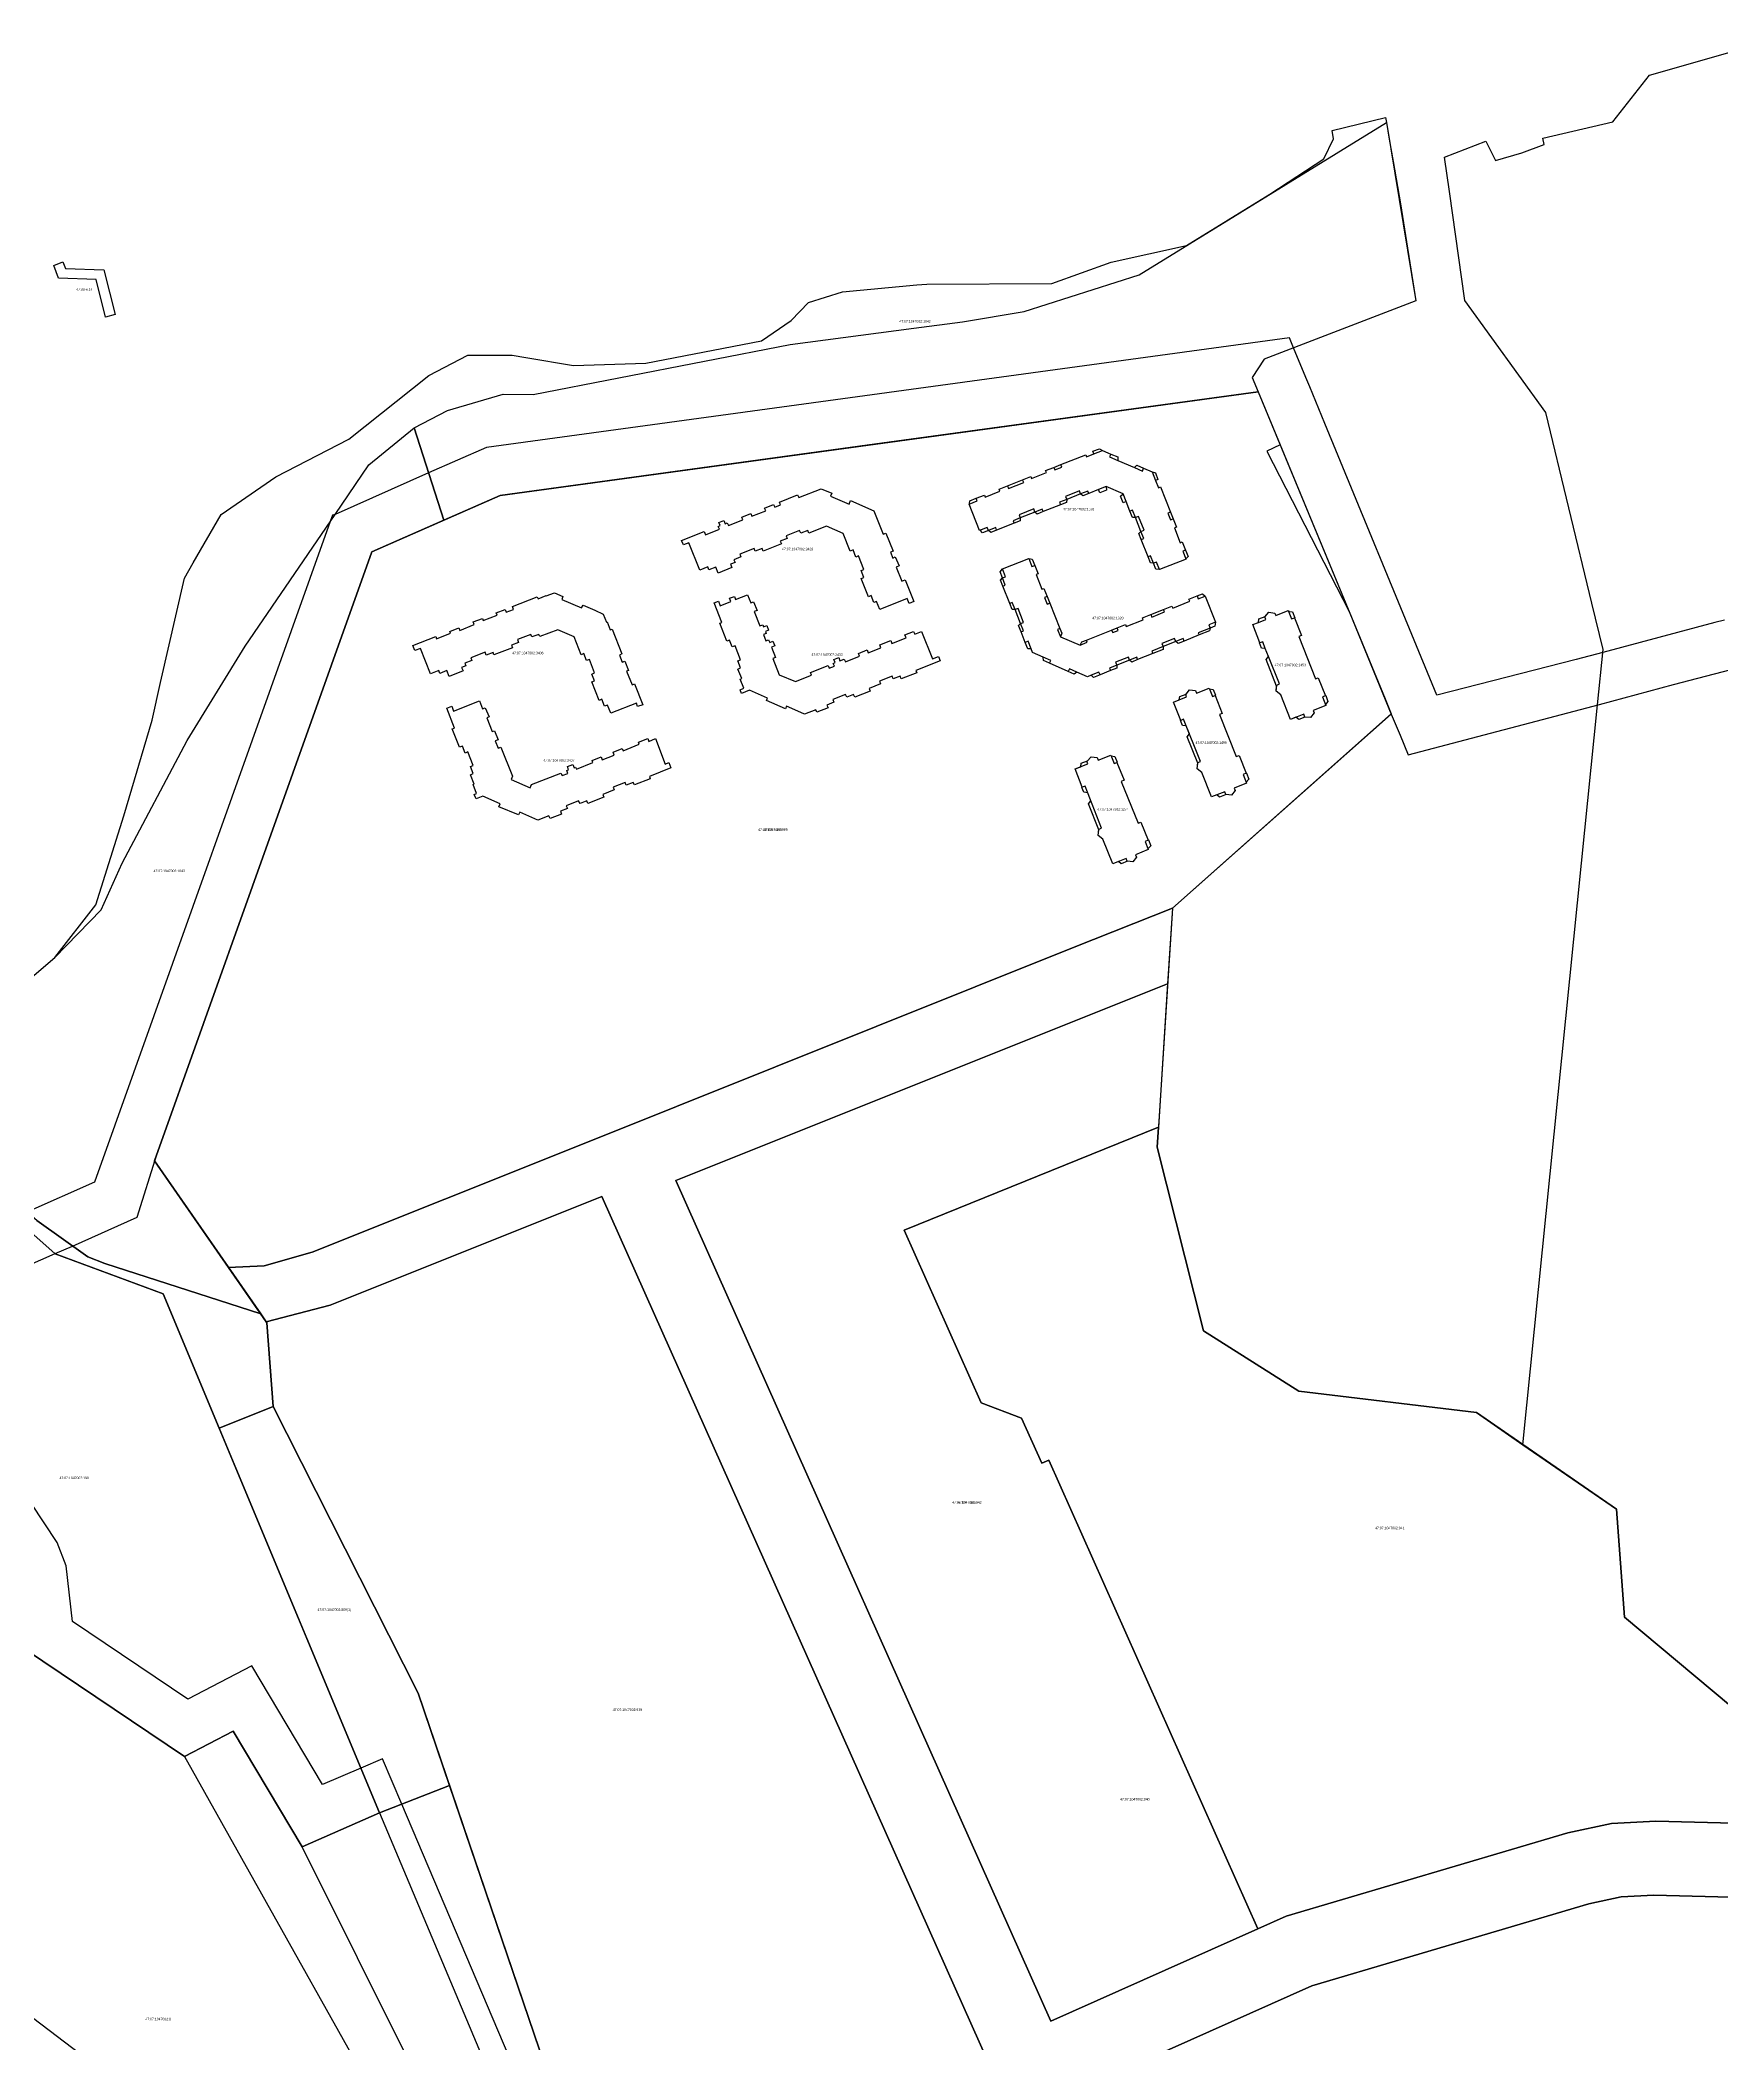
# Model space of a CAD drawing. Extents: x 896 to 2274771, y 652 to 548028.
# Drawn here: x 2232209 to 2232890, y 434285 to 435096 of the extents above; entities that cross this region are included whole.
import ezdxf
from ezdxf.enums import TextEntityAlignment as Align

# ---------------------------------------------------------------- set-up
doc = ezdxf.new("R2010")
doc.units = 0
doc.header["$MEASUREMENT"] = 0
for name, color, linetype in [('B', 254, 'CONTINUOUS'), ('C', 134, 'CONTINUOUS'), ('D', 1, 'CONTINUOUS'), ('INHABITED', 14, 'CONTINUOUS'), ('LABELS', 254, 'CONTINUOUS'), ('P', 94, 'CONTINUOUS'), ('U', 1, 'CONTINUOUS'), ('Z', 30, 'CONTINUOUS')]:
    doc.layers.add(name, color=color, linetype=linetype)

msp = doc.modelspace()

# ---------------------------------------------------------------- linework, layer by layer
at = {"layer": 'B', "linetype": 'Continuous'}
msp.add_lwpolyline([(2232177.33, 434692.76), (2232214.79, 434724.64), (2232231.44, 434745.93), (2232242.8, 434781.96), (2232254.18, 434820.72), (2232257.52, 434835.95), (2232267.24, 434878.18), (2232270.84, 434884.43), (2232282.14, 434904.05), (2232304.24, 434919.2), (2232333.9, 434934.45), (2232366.3, 434960.25), (2232382.02, 434968.55), (2232400.06, 434968.53), (2232405.51, 434967.6), (2232424.86, 434964.28), (2232454.13, 434965.32), (2232501.04, 434974.3), (2232513.07, 434982.6), (2232520, 434989.81), (2232533.76, 434994.16), (2232563.96, 434996.96), (2232567.94, 434997.32), (2232618.63, 434997.57), (2232642.65, 435006.25), (2232673.16, 435012.88), (2232706.89, 435033.67), (2232728.72, 435048.02), (2232732.66, 435056.18), (2232732.16, 435059.51), (2232753.68, 435064.78), (2232754.11, 435062.76), (2232755.22, 435055.96), (2232756.79, 435047.01), (2232759.75, 435029.86), (2232766.02, 434990.49), (2232704.52, 434966.95), (2232699.78, 434959.51), (2232702.2, 434953.66), (2232711.06, 434932.2), (2232739.27, 434864.06), (2232756.06, 434823.22), (2232667.41, 434744.64), (2232661.28, 434647.8), (2232679.99, 434573.49), (2232718.63, 434549.04), (2232790.62, 434540.33), (2232809.4, 434527.34), (2232847.25, 434501.19), (2232850.47, 434457.48), (2232955.03, 434370.15)], dxfattribs=at)
at = {"layer": 'C', "linetype": 'Continuous'}
msp.add_lwpolyline([(2232207.45, 434618.15), (2232228.1, 434603.45), (2232235.01, 434600.73), (2232298.2, 434580.29), (2232300.7, 434576.69), (2232303.23, 434542.87), (2232281.33, 434534.03), (2232258.65, 434588.45), (2232214.97, 434604.64), (2232148.72, 434663.33)], dxfattribs=at)
for points in [[(2232281.33, 434534.03), (2232303.23, 434542.87), (2232308.78, 434531.91), (2232308.77, 434531.91), (2232361.98, 434426.73), (2232374.66, 434389.39), (2232346.24, 434378.26)], [(2232267.34, 434401.13), (2232370.89, 434216.47), (2232372.28, 434218.14), (2232428.2, 434091.72), (2232500.88, 433967.76), (2232516.95, 433959.46), (2232315.02, 434364.48), (2232287.07, 434411.35)]]:
    msp.add_lwpolyline(points, close=True, dxfattribs=at)
at = {"layer": 'D', "linetype": 'Continuous'}
for points in [[(2232585.12, 434908.21), (2232585.3, 434908.28), (2232585.37, 434909.56), (2232587.9, 434910.57), (2232591.33, 434911.8), (2232591.63, 434911.07), (2232597.57, 434913.44), (2232597.24, 434914.26), (2232600.62, 434915.62), (2232606.76, 434918.09), (2232610.08, 434919.4), (2232610.41, 434918.59), (2232616.37, 434920.98), (2232616.04, 434921.77), (2232619.37, 434923.1), (2232622.17, 434924.19), (2232632.3, 434928.23), (2232632.64, 434927.39), (2232635.63, 434928.57), (2232635.23, 434929.59), (2232637.94, 434930.65), (2232639.04, 434929.94), (2232642.48, 434928.45), (2232645.38, 434927.3), (2232645.34, 434925.87), (2232652.02, 434922.98), (2232652.96, 434924.01), (2232655.75, 434922.73), (2232659.19, 434921.24), (2232660.51, 434920.89), (2232661.55, 434918.15), (2232660.59, 434917.77), (2232661.77, 434914.86), (2232662.6, 434915.18), (2232666.67, 434904.97), (2232667.75, 434902.21), (2232669.06, 434898.88), (2232668.27, 434898.58), (2232670.58, 434892.58), (2232671.42, 434892.9), (2232672.76, 434889.58), (2232673.81, 434886.99), (2232672.88, 434886.02), (2232672.94, 434885.87), (2232662.22, 434881.7), (2232660.74, 434881.88), (2232659.78, 434884.28), (2232658.6, 434884.38), (2232657.63, 434886.82), (2232654.82, 434893.86), (2232653.86, 434896.25), (2232654.68, 434897.16), (2232652.43, 434902.74), (2232651.24, 434902.84), (2232650.22, 434905.33), (2232648.71, 434909.24), (2232647.5, 434908.74), (2232646.4, 434911.46), (2232647.49, 434912.4), (2232640.59, 434915.34), (2232640.68, 434913.93), (2232637.96, 434912.83), (2232637.46, 434914.1), (2232633.58, 434912.56), (2232631.08, 434911.52), (2232630.25, 434912.34), (2232624.61, 434910.11), (2232624.53, 434908.93), (2232622.14, 434907.98), (2232615.08, 434905.21), (2232612.66, 434904.19), (2232611.74, 434905), (2232605.81, 434902.65), (2232605.72, 434901.44), (2232603.31, 434900.52), (2232596.24, 434897.71), (2232593.88, 434896.74), (2232592.89, 434897.52), (2232590.57, 434896.59), (2232589.5, 434897.65), (2232589.34, 434897.59)], [(2232585.12, 434908.21), (2232588.33, 434909.5), (2232587.9, 434910.57), (2232591.33, 434911.8), (2232591.63, 434911.07), (2232597.57, 434913.44), (2232597.24, 434914.26), (2232600.62, 434915.62), (2232601.05, 434914.56), (2232607.19, 434917.01), (2232606.76, 434918.09), (2232610.08, 434919.4), (2232610.41, 434918.59), (2232616.37, 434920.98), (2232616.04, 434921.77), (2232619.37, 434923.1), (2232619.8, 434922.04), (2232622.59, 434923.15), (2232622.17, 434924.19), (2232632.3, 434928.23), (2232632.64, 434927.39), (2232635.63, 434928.57), (2232639.04, 434929.94), (2232642.48, 434928.45), (2232642, 434927.32), (2232645.34, 434925.87), (2232652.02, 434922.98), (2232655.25, 434921.58), (2232655.75, 434922.73), (2232659.19, 434921.24), (2232660.59, 434917.77), (2232661.77, 434914.86), (2232662.6, 434915.18), (2232666.67, 434904.97), (2232665.62, 434904.56), (2232666.7, 434901.8), (2232667.75, 434902.21), (2232669.06, 434898.88), (2232668.27, 434898.58), (2232670.58, 434892.58), (2232671.42, 434892.9), (2232672.76, 434889.58), (2232671.67, 434889.16), (2232672.88, 434886.02), (2232672.94, 434885.87), (2232662.22, 434881.7), (2232661, 434884.76), (2232659.78, 434884.28), (2232658.6, 434887.22), (2232657.63, 434886.82), (2232654.82, 434893.86), (2232655.85, 434894.27), (2232654.68, 434897.16), (2232655.93, 434897.67), (2232653.68, 434903.24), (2232652.43, 434902.74), (2232651.26, 434905.74), (2232650.22, 434905.33), (2232648.71, 434909.24), (2232647.49, 434912.4), (2232640.59, 434915.34), (2232637.46, 434914.1), (2232633.58, 434912.56), (2232633.21, 434913.52), (2232630.25, 434912.34), (2232629.75, 434913.6), (2232624.11, 434911.36), (2232624.61, 434910.11), (2232621.75, 434908.97), (2232622.14, 434907.98), (2232615.08, 434905.21), (2232614.7, 434906.17), (2232611.74, 434905), (2232611.24, 434906.26), (2232605.31, 434903.9), (2232605.81, 434902.65), (2232602.92, 434901.5), (2232603.31, 434900.52), (2232596.24, 434897.71), (2232595.85, 434898.7), (2232592.89, 434897.52), (2232592.39, 434898.79), (2232589.34, 434897.59)], [(2232609.25, 434886.17), (2232610.68, 434885.98), (2232611.68, 434883.37), (2232613, 434880.01), (2232612.19, 434879.7), (2232614.53, 434873.79), (2232615.34, 434874.11), (2232616.67, 434870.77), (2232617.75, 434868.06), (2232621.85, 434857.84), (2232620.89, 434857.45), (2232622.08, 434854.48), (2232630.01, 434851.09), (2232632.95, 434852.26), (2232632.6, 434853.15), (2232642.81, 434857.23), (2232645.08, 434858.13), (2232648.41, 434859.47), (2232648.75, 434858.62), (2232655.6, 434861.37), (2232655.27, 434862.19), (2232658.63, 434863.5), (2232663.87, 434865.6), (2232667.2, 434866.94), (2232667.53, 434866.11), (2232674.41, 434868.88), (2232674.1, 434869.67), (2232677.43, 434871.01), (2232679.57, 434871.88), (2232680.67, 434870.97), (2232684.89, 434860.37), (2232684.62, 434858.79), (2232682.65, 434858), (2232682.46, 434856.89), (2232678.23, 434855.26), (2232672.13, 434852.78), (2232669.73, 434851.76), (2232668.83, 434852.58), (2232663.66, 434850.54), (2232663.69, 434849.34), (2232659.45, 434847.69), (2232653.33, 434845.23), (2232650.96, 434844.21), (2232650.08, 434845.04), (2232644.93, 434842.96), (2232644.85, 434841.77), (2232642.36, 434840.81), (2232638.1, 434839.08), (2232635.49, 434838), (2232634.58, 434838.9), (2232633.07, 434838.29), (2232628.65, 434840.2), (2232627.65, 434839.32), (2232625.2, 434840.39), (2232617.69, 434843.85), (2232615.2, 434844.84), (2232615.12, 434846.18), (2232610.74, 434848.08), (2232610.17, 434849.55), (2232608.82, 434849.61), (2232607.85, 434852.24), (2232606.15, 434856.52), (2232605.11, 434859), (2232605.9, 434859.84), (2232603.68, 434865.49), (2232602.52, 434865.54), (2232601.6, 434867.97), (2232598.78, 434875.03), (2232597.77, 434877.45), (2232598.59, 434878.3), (2232597.66, 434880.77), (2232598.61, 434881.95)], [(2232609.25, 434886.17), (2232610.68, 434885.98), (2232611.68, 434883.37), (2232613, 434880.01), (2232612.19, 434879.7), (2232614.53, 434873.79), (2232615.34, 434874.11), (2232616.67, 434870.77), (2232617.75, 434868.06), (2232621.85, 434857.84), (2232622.58, 434855.93), (2232622.08, 434854.48), (2232630.01, 434851.09), (2232630.69, 434852.41), (2232632.6, 434853.15), (2232642.81, 434857.23), (2232645.08, 434858.13), (2232648.41, 434859.47), (2232648.75, 434858.62), (2232655.6, 434861.37), (2232655.27, 434862.19), (2232658.63, 434863.5), (2232663.87, 434865.6), (2232667.2, 434866.94), (2232667.53, 434866.11), (2232674.41, 434868.88), (2232674.1, 434869.67), (2232677.43, 434871.01), (2232679.57, 434871.88), (2232680.67, 434870.97), (2232684.89, 434860.37), (2232684.62, 434858.79), (2232682.65, 434858), (2232682.46, 434856.89), (2232678.23, 434855.26), (2232672.13, 434852.78), (2232669.73, 434851.76), (2232668.83, 434852.58), (2232663.66, 434850.54), (2232663.69, 434849.34), (2232659.45, 434847.69), (2232653.33, 434845.23), (2232650.96, 434844.21), (2232650.08, 434845.04), (2232644.93, 434842.96), (2232644.85, 434841.77), (2232642.36, 434840.81), (2232638.1, 434839.08), (2232635.49, 434838), (2232634.58, 434838.9), (2232633.07, 434838.29), (2232628.65, 434840.2), (2232627.65, 434839.32), (2232625.2, 434840.39), (2232617.69, 434843.85), (2232615.2, 434844.84), (2232615.12, 434846.18), (2232610.74, 434848.08), (2232610.17, 434849.55), (2232608.82, 434849.61), (2232607.85, 434852.24), (2232606.15, 434856.52), (2232605.11, 434859), (2232605.9, 434859.84), (2232603.68, 434865.49), (2232602.52, 434865.54), (2232601.6, 434867.97), (2232598.78, 434875.03), (2232597.77, 434877.45), (2232598.59, 434878.3), (2232597.66, 434880.77), (2232598.61, 434881.95)], [(2232609.25, 434886.17), (2232610.54, 434882.92), (2232611.68, 434883.37), (2232613, 434880.01), (2232612.19, 434879.7), (2232614.53, 434873.79), (2232615.34, 434874.11), (2232616.67, 434870.77), (2232615.62, 434870.35), (2232616.71, 434867.64), (2232617.75, 434868.06), (2232621.85, 434857.84), (2232622.58, 434855.93), (2232622.08, 434854.48), (2232630.01, 434851.09), (2232630.69, 434852.41), (2232632.6, 434853.15), (2232642.81, 434857.23), (2232643.23, 434856.18), (2232645.49, 434857.08), (2232645.08, 434858.13), (2232648.41, 434859.47), (2232648.75, 434858.62), (2232655.6, 434861.37), (2232655.27, 434862.19), (2232658.63, 434863.5), (2232659.03, 434862.49), (2232664.28, 434864.55), (2232663.87, 434865.6), (2232667.2, 434866.94), (2232667.53, 434866.11), (2232674.41, 434868.88), (2232674.1, 434869.67), (2232677.43, 434871.01), (2232677.9, 434869.85), (2232680.67, 434870.97), (2232684.89, 434860.37), (2232682.14, 434859.28), (2232682.65, 434858), (2232677.89, 434856.11), (2232678.23, 434855.26), (2232672.13, 434852.78), (2232671.73, 434853.76), (2232668.83, 434852.58), (2232668.32, 434853.83), (2232663.17, 434851.74), (2232663.66, 434850.54), (2232659.05, 434848.67), (2232659.45, 434847.69), (2232653.33, 434845.23), (2232652.95, 434846.2), (2232650.08, 434845.04), (2232649.57, 434846.3), (2232644.42, 434844.21), (2232644.93, 434842.96), (2232641.98, 434841.76), (2232642.36, 434840.81), (2232638.1, 434839.08), (2232637.67, 434840.16), (2232634.58, 434838.9), (2232633.07, 434838.29), (2232628.65, 434840.2), (2232625.68, 434841.48), (2232625.2, 434840.39), (2232617.69, 434843.85), (2232618.13, 434844.86), (2232615.12, 434846.18), (2232610.74, 434848.08), (2232610.17, 434849.55), (2232608.94, 434852.67), (2232607.85, 434852.24), (2232606.15, 434856.52), (2232607.08, 434856.89), (2232605.9, 434859.84), (2232607.16, 434860.34), (2232604.93, 434865.99), (2232603.68, 434865.49), (2232602.54, 434868.35), (2232601.6, 434867.97), (2232598.78, 434875.03), (2232599.73, 434875.41), (2232598.59, 434878.3), (2232599.86, 434878.8), (2232598.61, 434881.95)], [(2232699.98, 434859.42), (2232702.27, 434860.33), (2232702.48, 434861.72), (2232705.02, 434862.7), (2232706.44, 434864.5), (2232708.88, 434864.11), (2232709.26, 434863.12), (2232714.37, 434865.14), (2232714.51, 434864.79), (2232716.04, 434864.57), (2232717.07, 434862.23), (2232716.92, 434862.17), (2232719.71, 434854.98), (2232718.59, 434854.55), (2232725.41, 434837.43), (2232726.52, 434837.86), (2232729.4, 434830.63), (2232729.55, 434830.69), (2232730.36, 434828.22), (2232729.4, 434827.12), (2232729.57, 434826.69), (2232724.48, 434824.66), (2232724.88, 434823.65), (2232723.39, 434821.75), (2232721.12, 434821.99), (2232718.64, 434821.02), (2232717.46, 434821.9), (2232715.2, 434821), (2232711.28, 434830.92), (2232709.38, 434832.46), (2232709.63, 434834.5), (2232705.39, 434845.35), (2232706.34, 434846.52), (2232705.05, 434849.76), (2232703.57, 434849.91), (2232702.72, 434851.99), (2232702.86, 434852.04)], [(2232699.98, 434859.42), (2232702.27, 434860.33), (2232705.31, 434861.54), (2232704.9, 434862.55), (2232706.44, 434864.5), (2232708.88, 434864.11), (2232709.26, 434863.12), (2232714.37, 434865.14), (2232715.71, 434861.7), (2232716.92, 434862.17), (2232719.71, 434854.98), (2232718.59, 434854.55), (2232725.41, 434837.43), (2232726.52, 434837.86), (2232729.4, 434830.63), (2232728.2, 434830.15), (2232729.57, 434826.69), (2232724.48, 434824.66), (2232724.88, 434823.65), (2232723.39, 434821.75), (2232721.03, 434822), (2232720.59, 434823.15), (2232715.2, 434821), (2232711.28, 434830.92), (2232709.38, 434832.46), (2232709.69, 434834.96), (2232710.76, 434835.39), (2232706.34, 434846.52), (2232705.05, 434849.76), (2232703.98, 434852.46), (2232702.86, 434852.04)], [(2232667.85, 434828.02), (2232670.2, 434828.94), (2232670.4, 434830.29), (2232672.94, 434831.28), (2232674.31, 434833.05), (2232676.72, 434832.68), (2232677.13, 434831.68), (2232682.27, 434833.7), (2232682.41, 434833.35), (2232683.94, 434833.11), (2232684.89, 434830.8), (2232684.75, 434830.74), (2232687.63, 434823.44), (2232686.52, 434823), (2232693.27, 434805.97), (2232694.42, 434806.41), (2232697.27, 434799.23), (2232697.41, 434799.29), (2232698.34, 434796.85), (2232697.35, 434795.57), (2232697.48, 434795.23), (2232692.43, 434793.25), (2232692.81, 434792.22), (2232691.31, 434790.33), (2232689.24, 434790.58), (2232686.51, 434789.59), (2232685.38, 434790.5), (2232683.28, 434789.68), (2232679.28, 434799.54), (2232677.38, 434801.08), (2232677.65, 434803.27), (2232673.34, 434813.97), (2232674.34, 434815.14), (2232673.05, 434818.4), (2232671.55, 434818.54), (2232670.64, 434820.58), (2232670.78, 434820.64)], [(2232667.85, 434828.02), (2232673.19, 434830.12), (2232672.8, 434831.1), (2232674.31, 434833.05), (2232676.72, 434832.68), (2232677.13, 434831.68), (2232682.27, 434833.7), (2232683.62, 434830.29), (2232684.75, 434830.74), (2232687.63, 434823.44), (2232686.52, 434823), (2232693.27, 434805.97), (2232694.42, 434806.41), (2232697.27, 434799.23), (2232696.1, 434798.73), (2232697.48, 434795.23), (2232692.43, 434793.25), (2232692.81, 434792.22), (2232691.31, 434790.33), (2232689.04, 434790.6), (2232688.59, 434791.75), (2232683.28, 434789.68), (2232679.28, 434799.54), (2232677.38, 434801.08), (2232677.68, 434803.58), (2232678.76, 434804), (2232671.97, 434821.11), (2232670.78, 434820.64)], [(2232628.01, 434800.99), (2232633.15, 434802.98), (2232632.76, 434803.98), (2232634.5, 434805.93), (2232636.93, 434805.59), (2232637.33, 434804.59), (2232642.42, 434806.62), (2232643.81, 434803.16), (2232644.95, 434803.62), (2232647.83, 434796.39), (2232646.72, 434795.94), (2232653.56, 434778.96), (2232654.68, 434779.41), (2232657.64, 434772.15), (2232656.32, 434771.63), (2232657.65, 434768.29), (2232652.5, 434766.24), (2232652.92, 434765.2), (2232651.41, 434763.31), (2232649.13, 434763.65), (2232648.7, 434764.72), (2232643.27, 434762.56), (2232639.28, 434772.51), (2232637.39, 434774.02), (2232637.67, 434776.54), (2232638.74, 434776.96), (2232632.06, 434794.05), (2232630.9, 434793.59)], [(2232628.01, 434800.99), (2232630.31, 434801.88), (2232630.52, 434803.29), (2232632.99, 434804.24), (2232634.5, 434805.93), (2232636.93, 434805.59), (2232637.33, 434804.59), (2232642.42, 434806.62), (2232642.56, 434806.27), (2232644.1, 434806.04), (2232645.09, 434803.69), (2232644.95, 434803.62), (2232647.83, 434796.39), (2232646.72, 434795.94), (2232653.56, 434778.96), (2232654.68, 434779.41), (2232657.64, 434772.15), (2232657.78, 434772.21), (2232658.67, 434769.87), (2232657.5, 434768.67), (2232657.65, 434768.29), (2232652.5, 434766.24), (2232652.92, 434765.2), (2232651.41, 434763.31), (2232649.28, 434763.63), (2232646.67, 434762.61), (2232645.59, 434763.48), (2232643.27, 434762.56), (2232639.28, 434772.51), (2232637.39, 434774.02), (2232637.64, 434776.32), (2232633.41, 434786.91), (2232634.38, 434788.11), (2232633.13, 434791.32), (2232631.61, 434791.53), (2232630.76, 434793.53), (2232630.9, 434793.59)]]:
    msp.add_lwpolyline(points, close=True, dxfattribs=at)
at = {"layer": 'INHABITED', "linetype": 'Continuous'}
msp.add_lwpolyline([(2232415.34, 434269.63), (2232374.68, 434389.4), (2232362, 434426.73), (2232308.79, 434531.91), (2232303.23, 434542.87), (2232300.7, 434576.69), (2232300.39, 434577.15), (2232285.1, 434599.13), (2232255.12, 434642.24), (2232294.83, 434753.52), (2232343.17, 434888.9), (2232395.16, 434911.71), (2232543.75, 434932.02), (2232702.2, 434953.66), (2232711.06, 434932.22), (2232705.72, 434929.64), (2232738.95, 434864.69), (2232753.54, 434829.38), (2232756.07, 434823.23), (2232690.26, 434764.91), (2232667.4, 434744.65), (2232665.47, 434714.02), (2232661.8, 434655.91), (2232661.29, 434647.8), (2232680, 434573.5), (2232718.64, 434549.04), (2232790.62, 434540.34), (2232809.4, 434527.35), (2232833.14, 434762.86), (2232839.59, 434826.93), (2232841.85, 434849.38), (2232837.33, 434868.13), (2232818.72, 434945.32), (2232785.83, 434990.72), (2232779.62, 435034.75), (2232777.65, 435048.74), (2232794.36, 435055.17), (2232798.21, 435047.34), (2232808.92, 435050.47), (2232818.05, 435053.81), (2232817.47, 435056.37), (2232845.85, 435063.04), (2232860.63, 435081.97), (2232910.27, 435096.12)], dxfattribs=at)
at = {"layer": 'P', "linetype": 'Continuous'}
for points in [[(2232360.3, 434939.11), (2232373.84, 434946.14), (2232396.4, 434952.78), (2232408.54, 434952.61), (2232512.67, 434972.8), (2232562.75, 434979.4), (2232582.47, 434982), (2232607.42, 434986.18), (2232653.95, 435001.06), (2232754.11, 435062.76), (2232766.03, 434990.5), (2232704.52, 434966.97), (2232699.79, 434959.52), (2232702.2, 434953.66), (2232543.75, 434932.02), (2232395.16, 434911.71), (2232372.34, 434901.7)], [(2232294.83, 434753.52), (2232343.17, 434888.9), (2232395.16, 434911.71), (2232543.75, 434932.02), (2232702.2, 434953.66), (2232711.06, 434932.22), (2232705.72, 434929.64), (2232738.95, 434864.69), (2232754.59, 434826.83), (2232756.07, 434823.23), (2232667.4, 434744.65), (2232627.68, 434728.76), (2232426.41, 434648.29), (2232319, 434605.35), (2232299.6, 434599.81), (2232285.1, 434599.13), (2232255.12, 434642.24)], [(2232149.92, 434664.97), (2232177.33, 434692.77), (2232214.8, 434724.64), (2232233.55, 434743.95), (2232242.04, 434762.88), (2232268.32, 434812.52), (2232291.85, 434850.64), (2232328.27, 434904.07), (2232341.97, 434924.16), (2232360.3, 434939.11), (2232372.34, 434901.7), (2232343.17, 434888.9), (2232294.83, 434753.52), (2232255.11, 434642.24), (2232298.19, 434580.29), (2232235.01, 434600.73), (2232228.1, 434603.45), (2232207.45, 434618.15), (2232180.8, 434640.84), (2232170.08, 434650.47), (2232151.66, 434662.98)], [(2232618.18, 434293.93), (2232466.31, 434634.39), (2232665.47, 434714.02), (2232661.8, 434655.91), (2232558.83, 434614.23), (2232590.03, 434544.29), (2232606.34, 434538.15), (2232614.52, 434519.81), (2232617.38, 434521.09), (2232702.02, 434331.33)], [(2232098.98, 434632.33), (2232148.72, 434663.33), (2232214.97, 434604.64), (2232258.65, 434588.45), (2232346.24, 434378.26), (2232315.02, 434364.48), (2232287.07, 434411.35), (2232267.34, 434401.13), (2232202.9, 434444.46), (2232202.1, 434461.18), (2232199.23, 434481.02)], [(2232943.84, 434379.5), (2232952.09, 434372.59), (2232863.15, 434374.87), (2232845.19, 434373.93), (2232827.6, 434370.2), (2232713.53, 434336.45), (2232702.02, 434331.33), (2232617.38, 434521.09), (2232614.52, 434519.81), (2232606.34, 434538.15), (2232590.03, 434544.29), (2232558.83, 434614.23), (2232661.8, 434655.91), (2232661.29, 434647.8), (2232680, 434573.5), (2232718.64, 434549.04), (2232790.62, 434540.34), (2232847.26, 434501.19), (2232850.48, 434457.48)], [(2232448.73, 434212.28), (2232415.34, 434269.63), (2232384.63, 434360.09), (2232362, 434426.73), (2232308.79, 434531.91), (2232303.23, 434542.87), (2232300.7, 434576.69), (2232300.39, 434577.15), (2232326.24, 434583.78), (2232436.39, 434627.81), (2232593.01, 434276.72)], [(2232267.34, 434401.13), (2232370.89, 434216.46), (2232312.03, 434145.07), (2232263.23, 434251.59), (2232142.37, 434343.31), (2232202.9, 434444.46)], [(2232374.68, 434389.4), (2232384.61, 434360.08), (2232415.34, 434269.63), (2232457.62, 434197.01), (2232536.08, 434062.27), (2232581.99, 434053.65), (2232588.41, 434022.88), (2232591.48, 434008.21), (2232516.95, 433959.46), (2232315.02, 434364.48), (2232346.24, 434378.26)], [(2232772.32, 434138.95), (2232670.22, 434101.73), (2232678.8, 434061.64), (2232595.84, 434026.07), (2232599.66, 434041.25), (2232602.19, 434056.7), (2232606.29, 434090.55), (2232611.55, 434173.6), (2232658.69, 434155.05), (2232725.89, 434185.28), (2232702.08, 434240.39), (2232613.27, 434200.9), (2232617.04, 434260.58), (2232723.93, 434308.26), (2232836.11, 434341.43), (2232849.11, 434344.19), (2232862.39, 434344.89), (2233007.6, 434341.17), (2232997.14, 434316.75), (2232800.27, 434161.22)]]:
    msp.add_lwpolyline(points, close=True, dxfattribs=at)
for points in [[(2232593.01, 434276.72), (2232436.39, 434627.81), (2232326.24, 434583.78), (2232300.39, 434577.15), (2232285.1, 434599.13), (2232299.6, 434599.81), (2232319, 434605.35), (2232426.41, 434648.29), (2232627.68, 434728.76), (2232667.4, 434744.65), (2232665.47, 434714.02), (2232466.31, 434634.39), (2232618.18, 434293.93), (2232702.02, 434331.33), (2232713.53, 434336.45), (2232827.6, 434370.2), (2232845.19, 434373.93), (2232863.15, 434374.87), (2232952.09, 434372.59)], [(2233007.6, 434341.17), (2232862.39, 434344.89), (2232849.11, 434344.19), (2232836.11, 434341.43), (2232723.93, 434308.26), (2232617.04, 434260.58)]]:
    msp.add_lwpolyline(points, dxfattribs=at)
at = {"layer": 'U', "linetype": 'Continuous'}
for points in [[(2232468.6, 434893.54), (2232477.73, 434897.12), (2232478.27, 434895.78), (2232483.93, 434898.04), (2232483.47, 434899.13), (2232484.26, 434899.5), (2232483.76, 434900.8), (2232485.78, 434901.57), (2232486.29, 434900.27), (2232487.13, 434900.6), (2232487.57, 434899.51), (2232493.41, 434901.84), (2232492.99, 434902.95), (2232496.62, 434904.39), (2232497.08, 434903.29), (2232502.73, 434905.53), (2232502.24, 434906.63), (2232505.92, 434908.09), (2232506.39, 434906.97), (2232508.72, 434907.96), (2232508.28, 434909.05), (2232515.62, 434911.95), (2232516.06, 434910.86), (2232525.22, 434914.47), (2232529.47, 434912.65), (2232528.98, 434911.47), (2232536.45, 434908.23), (2232537.05, 434909.62), (2232546.48, 434905.54), (2232550.26, 434896.06), (2232551.37, 434896.5), (2232554.28, 434889.2), (2232553.19, 434888.74), (2232554.14, 434886.39), (2232555.2, 434886.82), (2232556.7, 434883.18), (2232555.55, 434882.72), (2232557.82, 434877.08), (2232559.13, 434877.61), (2232562.66, 434868.79), (2232560.84, 434868.01), (2232560.02, 434869.97), (2232548.92, 434865.56), (2232547.62, 434868.81), (2232546.52, 434868.37), (2232545.4, 434871.17), (2232544.32, 434870.72), (2232541.35, 434878.11), (2232542.49, 434878.54), (2232541.39, 434881.32), (2232542.51, 434881.74), (2232540.32, 434887.24), (2232539.22, 434886.8), (2232538.07, 434889.68), (2232536.94, 434889.22), (2232534.13, 434896.38), (2232527.33, 434899.27), (2232520.22, 434896.47), (2232519.76, 434897.55), (2232516.89, 434896.4), (2232516.42, 434897.53), (2232510.98, 434895.4), (2232511.43, 434894.28), (2232508.6, 434893.16), (2232509.06, 434892.07), (2232501.71, 434889.11), (2232501.27, 434890.24), (2232498.48, 434889.13), (2232498.05, 434890.25), (2232492.17, 434887.92), (2232492.61, 434886.81), (2232489.82, 434885.71), (2232490.27, 434884.57), (2232488.49, 434883.86), (2232489, 434882.55), (2232483.42, 434880.32), (2232482.48, 434882.74), (2232479.68, 434881.65), (2232479.24, 434882.78), (2232475.98, 434881.47), (2232471.54, 434892.58), (2232469.34, 434891.69)], [(2232359.76, 434851), (2232369.04, 434854.62), (2232369.38, 434853.72), (2232375.01, 434855.93), (2232374.72, 434856.69), (2232378.39, 434858.11), (2232378.81, 434857.08), (2232384.63, 434859.47), (2232384.18, 434860.51), (2232387.95, 434861.86), (2232388.28, 434861.09), (2232393.92, 434863.26), (2232393.6, 434864.18), (2232397.21, 434865.52), (2232397.62, 434864.5), (2232400.57, 434865.55), (2232400.17, 434866.7), (2232410.2, 434870.68), (2232410.51, 434869.92), (2232413.77, 434871.17), (2232413.81, 434871.01), (2232417.16, 434872.24), (2232420.5, 434870.85), (2232420.08, 434869.63), (2232428.12, 434866.25), (2232428.76, 434867.31), (2232433.48, 434865.28), (2232433.47, 434865.22), (2232436.84, 434863.68), (2232438.21, 434860.45), (2232438.44, 434860.54), (2232439.72, 434857.3), (2232440.51, 434857.62), (2232444.49, 434847.59), (2232443.49, 434847.05), (2232444.56, 434844.18), (2232445.67, 434844.61), (2232447.19, 434840.87), (2232446.33, 434840.6), (2232448.58, 434835.09), (2232449.6, 434835.38), (2232452.94, 434826.9), (2232450.84, 434826.2), (2232450.32, 434827.66), (2232439.94, 434823.6), (2232438.64, 434826.78), (2232437.43, 434826.42), (2232436.32, 434829.19), (2232435.27, 434828.72), (2232432.31, 434836.2), (2232433.37, 434836.69), (2232432.32, 434839.37), (2232433.4, 434839.87), (2232431.28, 434845.23), (2232430.14, 434844.91), (2232429, 434847.69), (2232427.96, 434847.19), (2232425.08, 434854.42), (2232418.53, 434857.26), (2232411.25, 434854.55), (2232410.86, 434855.45), (2232407.92, 434854.45), (2232407.56, 434855.46), (2232402.13, 434853.33), (2232402.56, 434852.17), (2232399.79, 434851.13), (2232400.2, 434849.99), (2232392.65, 434847.13), (2232392.31, 434848.1), (2232389.53, 434847.04), (2232389.02, 434848.33), (2232383.21, 434846.02), (2232383.66, 434844.88), (2232380.87, 434843.78), (2232381.26, 434842.68), (2232379.55, 434842.08), (2232380.12, 434840.65), (2232374.46, 434838.39), (2232373.58, 434840.78), (2232370.67, 434839.69), (2232370.25, 434840.8), (2232366.97, 434839.54), (2232362.87, 434849.77), (2232360.55, 434848.97)], [(2232495.38, 434871.45), (2232496.68, 434868.2), (2232497.79, 434868.64), (2232499.19, 434865.11), (2232498.08, 434864.67), (2232500.36, 434858.91), (2232501.48, 434859.35), (2232501.8, 434858.54), (2232503.12, 434859.06), (2232503.88, 434857.15), (2232502.56, 434856.63), (2232502.88, 434855.82), (2232501.77, 434855.37), (2232502.76, 434852.87), (2232503.88, 434853.32), (2232504.31, 434852.22), (2232505.63, 434852.74), (2232506.39, 434850.83), (2232505.07, 434850.31), (2232506.73, 434846.12), (2232505.62, 434845.68), (2232508.22, 434839.12), (2232514.71, 434836.32), (2232521.27, 434838.92), (2232520.83, 434840.04), (2232528.02, 434842.9), (2232528.47, 434841.78), (2232530.5, 434842.59), (2232530.06, 434843.7), (2232530.87, 434844.02), (2232530.34, 434845.34), (2232532.26, 434846.1), (2232532.78, 434844.78), (2232534.52, 434845.47), (2232534.96, 434844.36), (2232540.72, 434846.65), (2232540.28, 434847.76), (2232543.81, 434849.16), (2232544.26, 434848.05), (2232549.3, 434850.05), (2232548.86, 434851.17), (2232553.32, 434852.94), (2232553.76, 434851.82), (2232559.53, 434854.11), (2232559.08, 434855.23), (2232562.62, 434856.63), (2232563.06, 434855.51), (2232565.85, 434856.62), (2232570.26, 434845.51), (2232572.65, 434846.45), (2232573.33, 434844.74), (2232563.5, 434840.84), (2232563.86, 434839.95), (2232557.54, 434837.44), (2232557.1, 434838.56), (2232554.31, 434837.45), (2232553.86, 434838.57), (2232548.82, 434836.56), (2232549.26, 434835.45), (2232544.61, 434833.6), (2232545.06, 434832.49), (2232538.74, 434829.98), (2232538.29, 434831.09), (2232535.5, 434829.99), (2232535.06, 434831.1), (2232529.92, 434829.06), (2232530.36, 434827.96), (2232527.48, 434826.81), (2232527.94, 434825.69), (2232523.47, 434823.91), (2232523.04, 434824.97), (2232518.45, 434823.15), (2232518.18, 434823.32), (2232511.15, 434826.35), (2232510.7, 434825.31), (2232502.96, 434828.65), (2232503.41, 434829.65), (2232496.13, 434832.83), (2232492.93, 434831.56), (2232492.33, 434833.07), (2232493.86, 434833.67), (2232492.41, 434837.32), (2232492.97, 434837.54), (2232491.42, 434841.44), (2232492.53, 434841.89), (2232491.39, 434844.77), (2232492.5, 434845.21), (2232490.28, 434850.81), (2232489.16, 434850.37), (2232488.06, 434853.16), (2232486.94, 434852.72), (2232484.06, 434859.97), (2232484.96, 434860.32), (2232481.8, 434868.26), (2232483.52, 434868.94), (2232484.27, 434867.04), (2232488.62, 434868.77), (2232488.09, 434870.09), (2232490.01, 434870.85), (2232490.53, 434869.53)], [(2232375.55, 434826.41), (2232376.3, 434824.43), (2232386.74, 434828.57), (2232388.03, 434825.28), (2232389.11, 434825.73), (2232390.66, 434822.07), (2232389.78, 434821.73), (2232391.97, 434816.12), (2232392.83, 434816.46), (2232394.31, 434812.75), (2232393.17, 434812.32), (2232394.29, 434809.39), (2232395.45, 434809.82), (2232400.12, 434798.01), (2232399.55, 434796.64), (2232407.32, 434793.3), (2232407.87, 434794.63), (2232419.7, 434799.3), (2232420.2, 434798.28), (2232422.56, 434799.17), (2232422.18, 434800.32), (2232422.86, 434800.62), (2232422.38, 434801.9), (2232424.57, 434802.78), (2232425.08, 434801.46), (2232425.72, 434801.64), (2232426.13, 434800.91), (2232432.67, 434803.52), (2232432.35, 434804.35), (2232436.06, 434805.83), (2232436.47, 434804.72), (2232441.34, 434806.62), (2232440.98, 434807.76), (2232444.61, 434809.22), (2232444.97, 434808.33), (2232451.5, 434810.96), (2232451.18, 434811.82), (2232454.92, 434813.24), (2232455.31, 434812.14), (2232458.06, 434813.25), (2232462.04, 434802.96), (2232463.44, 434803.52), (2232464.3, 434801.4), (2232455.57, 434797.92), (2232455.96, 434797.03), (2232449.6, 434794.51), (2232449.06, 434795.44), (2232446.25, 434794.47), (2232445.77, 434795.55), (2232440.9, 434793.61), (2232441.33, 434792.48), (2232436.71, 434790.66), (2232437.11, 434789.55), (2232430.64, 434786.96), (2232430.22, 434788.04), (2232427.49, 434786.97), (2232426.91, 434788.02), (2232421.95, 434786.05), (2232422.42, 434784.96), (2232419.61, 434783.88), (2232420.01, 434782.73), (2232415.37, 434780.92), (2232414.88, 434781.99), (2232410.41, 434780.28), (2232403.12, 434783.42), (2232402.62, 434782.36), (2232394.67, 434785.69), (2232395.2, 434786.83), (2232388.09, 434789.89), (2232385.37, 434788.83), (2232384.58, 434790.67), (2232385.59, 434791.05), (2232384.22, 434794.73), (2232384.62, 434794.84), (2232383.09, 434798.65), (2232384.21, 434799.1), (2232383.1, 434801.98), (2232384.18, 434802.43), (2232382.08, 434807.87), (2232380.95, 434807.42), (2232379.86, 434810.21), (2232378.72, 434809.76), (2232375.74, 434817.2), (2232376.72, 434817.53), (2232373.54, 434825.6)]]:
    msp.add_lwpolyline(points, close=True, dxfattribs=at)
at = {"layer": 'Z', "linetype": 'Continuous'}
for points in [[(2232218.06, 435006.31), (2232219.11, 435003.62), (2232234.62, 435003.05), (2232239.18, 434984.94), (2232235.3, 434983.96), (2232231.48, 434999.17), (2232216.33, 434999.72), (2232214.33, 435004.86)], [(2232702.2, 434953.66), (2232711.06, 434932.22), (2232705.72, 434929.64), (2232738.95, 434864.69), (2232754.59, 434826.83), (2232756.07, 434823.23), (2232667.4, 434744.65), (2232627.68, 434728.76), (2232426.41, 434648.29), (2232319, 434605.35), (2232299.6, 434599.81), (2232285.1, 434599.13), (2232255.12, 434642.24), (2232294.83, 434753.52), (2232343.17, 434888.9), (2232395.16, 434911.71), (2232543.75, 434932.02)], [(2232661.8, 434655.91), (2232558.83, 434614.23), (2232590.03, 434544.29), (2232606.34, 434538.15), (2232614.52, 434519.81), (2232617.38, 434521.09), (2232702.02, 434331.33), (2232618.18, 434293.93), (2232466.31, 434634.39), (2232665.47, 434714.02)], [(2232943.84, 434379.5), (2232850.48, 434457.48), (2232847.26, 434501.19), (2232790.62, 434540.34), (2232718.64, 434549.04), (2232680, 434573.5), (2232661.29, 434647.8), (2232661.8, 434655.91), (2232558.83, 434614.23), (2232590.03, 434544.29), (2232606.34, 434538.15), (2232614.52, 434519.81), (2232617.38, 434521.09), (2232702.02, 434331.33), (2232713.53, 434336.45), (2232827.6, 434370.2), (2232845.19, 434373.93), (2232863.15, 434374.87), (2232952.09, 434372.59)], [(2232448.73, 434212.28), (2232593.01, 434276.72), (2232436.39, 434627.81), (2232326.24, 434583.78), (2232300.39, 434577.15), (2232300.7, 434576.69), (2232303.23, 434542.87), (2232308.79, 434531.91), (2232362, 434426.73), (2232384.63, 434360.09), (2232415.34, 434269.63)], [(2232595.84, 434026.07), (2232599.66, 434041.25), (2232602.19, 434056.7), (2232606.29, 434090.55), (2232611.55, 434173.6), (2232658.69, 434155.05), (2232725.89, 434185.28), (2232702.08, 434240.39), (2232613.27, 434200.9), (2232617.04, 434260.58), (2232723.93, 434308.26), (2232836.11, 434341.43), (2232849.11, 434344.19), (2232862.39, 434344.89), (2233007.6, 434341.17), (2232997.14, 434316.75), (2232800.27, 434161.22), (2232772.32, 434138.95), (2232670.22, 434101.73), (2232678.8, 434061.64)]]:
    msp.add_lwpolyline(points, close=True, dxfattribs=at)
for points in [[(2232891.07, 434861.2), (2232887.09, 434860.22), (2232841.73, 434848.18), (2232830.96, 434845.34), (2232774.55, 434830.85), (2232771.69, 434837.77), (2232729.11, 434940.88), (2232723.02, 434955.65), (2232721.41, 434959.55), (2232716.46, 434971.52), (2232714.79, 434975.57), (2232389.68, 434931.15), (2232366.18, 434920.84), (2232328.27, 434904.07), (2232327.23, 434903.75), (2232326.34, 434901.23), (2232230.83, 434633.69), (2232203.49, 434621.52)], [(2232139.38, 434571.36), (2232214.9, 434604.71), (2232221.99, 434607.8), (2232248.13, 434619.44), (2232256.04, 434644.83), (2232343.17, 434888.9), (2232372.34, 434901.7), (2232395.16, 434911.71), (2232702.2, 434953.66), (2232739.27, 434864.06), (2232753.54, 434829.38), (2232755.2, 434825.29), (2232756.06, 434823.22), (2232759.62, 434814.67), (2232762.91, 434806.71), (2232840.38, 434827.14), (2232870.43, 434835.14), (2232896.81, 434842.1)], [(2231746.94, 434213.82), (2231839.48, 434379.21), (2231925.89, 434533.66), (2231979.98, 434631.3), (2232011.01, 434687.32), (2232017.69, 434683.23), (2232098.98, 434632.33), (2232111.74, 434613.07), (2232163.03, 434535.65), (2232199.23, 434481.02), (2232202.1, 434461.18), (2232202.9, 434444.46), (2232267.34, 434401.13), (2232370.89, 434216.47)], [(2232405.32, 434264.24), (2232355.34, 434381.82), (2232347.55, 434400.15), (2232338.69, 434396.37), (2232323.22, 434389.77), (2232294.6, 434437.77), (2232268.67, 434424.34), (2232221.88, 434455.8), (2232219.37, 434478.24), (2232215.8, 434487.69), (2232132.72, 434613.09)], [(2232202.9, 434444.46), (2232267.34, 434401.13), (2232287.07, 434411.35), (2232315.02, 434364.48), (2232346.24, 434378.26), (2232396.3, 434259.58)]]:
    msp.add_lwpolyline(points, dxfattribs=at)

# ---------------------------------------------------------------- texts
at = {"layer": 'LABELS'}
for s, p in [('47:00-6.14', (2232226.755, 434995.135)), ('47:07:1047002:1042', (2232563.165, 434982.23)), ('47:07:1047002:1182', (2232629.465, 434906.175)), ('47:07:1047002:3429', (2232515.63, 434890.015)), ('47:07:1047002:1320', (2232641.275, 434862.085)), ('47:07:1047002:3406', (2232406.35, 434847.92)), ('47:07:1047002:3433', (2232527.565, 434847.3)), ('47:07:1047002:1453', (2232715.17, 434843.07)), ('47:07:1047002:1499', (2232683.095, 434811.645)), ('47:07:1047002:3407', (2232418.92, 434804.425)), ('47:07:1047002:1274', (2232643.34, 434784.59)), ('47:07:1047002:969', (2232505.595, 434776.395)), ('47:07-7.195', (2232505.595, 434776.395)), ('47:07:1047002:1043', (2232261.13, 434759.7)), ('47:07:1047002:199', (2232222.61, 434513.905)), ('47:07:1047002:942', (2232584.165, 434503.975)), ('47:07-7.195', (2232584.165, 434503.975)), ('47:07:1047002:941', (2232755.46, 434493.62)), ('47:07:1047002:889(1)', (2232327.995, 434460.565)), ('47:07:1047002:939', (2232446.7, 434420.045)), ('47:07:1047002:940', (2232652.2, 434383.765)), ('47:07:1047002:8', (2232256.63, 434294.765))]:
    msp.add_text(s, height=1, dxfattribs=at).set_placement(p, align=Align.MIDDLE_CENTER)

doc.saveas('drawing.dxf')
